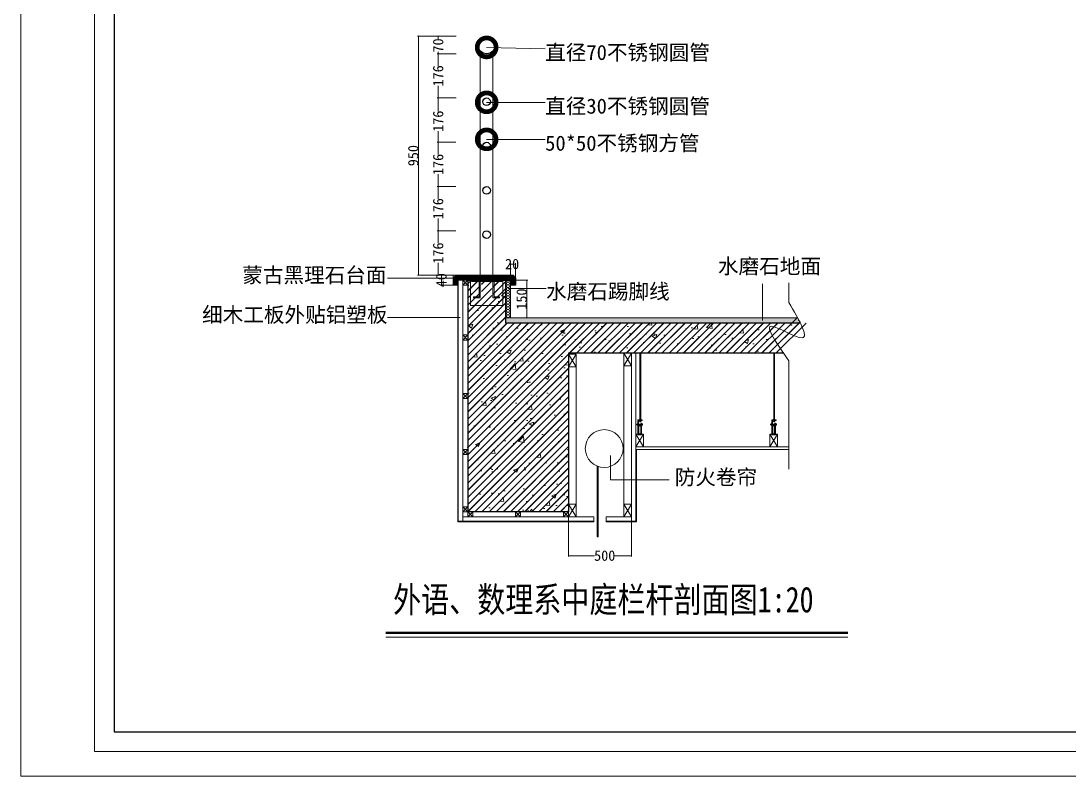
# Model space of a CAD drawing. Extents: x 1575758 to 1999219, y -897052 to -636879.
# Drawn here: x 1668210 to 1676535, y -897052 to -891052 of the extents above; entities that cross this region are included whole.
import ezdxf

# ---------------------------------------------------------------- set-up
doc = ezdxf.new("R2010")
doc.units = 0
doc.header["$LTSCALE"] = 1500
doc.header["$MEASUREMENT"] = 0
doc.layers.get('0').update_dxf_attribs({"linetype": 'CONTINUOUS', "lineweight": 5})
doc.layers.get('DEFPOINTS').update_dxf_attribs({"linetype": 'CONTINUOUS', "lineweight": 5})
for name, color, linetype, lineweight in [('DIM1', 7, 'CONTINUOUS', 5), ('Layer7', 7, 'CONTINUOUS', 5), ('PUB_TEXT', 7, 'CONTINUOUS', 5), ('WALL', 7, 'CONTINUOUS', 5), ('wupin', 250, 'CONTINUOUS', 0), ('我的', 7, 'CONTINUOUS', 5), ('灰色', 250, 'CONTINUOUS', 0)]:
    doc.layers.add(name, color=color, linetype=linetype, lineweight=lineweight)
doc.styles.add('DIM_FONT', font='romans.shx', dxfattribs={"width": 0.6})
doc.styles.add('ST', font='')
doc.styles.get("Standard").update_dxf_attribs({"font": 'simhei.ttf', "height": 1.2})
doc.styles.add('宋体', font='')
doc.styles.get('ST').set_extended_font_data('SimSun')
doc.styles.get('宋体').set_extended_font_data('SimSun')
doc.dimstyles.new('fdafdsafdsafdsafdsafda', dxfattribs={"dimscale": 1.5, "dimtxt": 55, "dimasz": 10, "dimexe": 5, "dimexo": 0, "dimgap": 0, "dimtad": 1, "dimdec": 0, "dimdsep": 46, "dimtxsty": '宋体', "dimblk": 'DOTSMALL', "dimcen": 2.5, "dimdle": 0.3, "dimclrd": 256, "dimclre": 256, "dimclrt": 256, "dimadec": 0, "dimazin": 0, "dimtfac": 1, "dimtdec": 0, "dimtix": 1, "dimtmove": 2, "dimatfit": 3, "dimldrblk": 'DOTSMALL', "dimfxl": 1, "dimtvp": 1, "dimtolj": 1, "dimtzin": 0, "dimlwd": -1, "dimlwe": -1, "dimarcsym": 0})
doc.dimstyles.new('ISO-25', dxfattribs={"dimtxt": 300, "dimasz": 300, "dimexe": 1.25, "dimexo": 0.625, "dimtad": 1, "dimdec": 0, "dimtxsty": 'Standard', "dimblk": 'DOTSMALL', "dimcen": 2.5, "dimclrd": 256, "dimclre": 256, "dimclrt": 256, "dimadec": 0, "dimazin": 0, "dimtfac": 1, "dimtdec": 0, "dimtmove": 0, "dimatfit": 3, "dimldrblk": 'DOTSMALL', "dimfxl": 1, "dimlwd": -1, "dimlwe": -1, "dimarcsym": 0})

# ---------------------------------------------------------------- blocks, each defined once
blk = doc.blocks.new('_DotSmall')
at = {"color": 0, "linetype": 'ByBlock', "const_width": 0.5}
blk.add_lwpolyline([(-0.0625, 0, 1), (0.0625, 0, 1)], format="xyb", close=True, dxfattribs=at)
blk = doc.blocks.new('*D2320')
at = {"layer": 'DEFPOINTS', "color": 0, "lineweight": 5}
for p in [(1672099.4, -893112.3), (1672099.4, -893412.3), (1672228.7, -893412.3)]:
    blk.add_point(p, dxfattribs=at)
at = {"layer": '灰色'}
for p, q in [((1672099.4, -893112.3), (1672236.2, -893112.3)), ((1672228.7, -893111.8), (1672228.7, -893412.7)), ((1672099.4, -893412.3), (1672236.2, -893412.3))]:
    blk.add_line(p, q, dxfattribs=at)
at = {"layer": '灰色', "xscale": 15, "yscale": 15, "zscale": 15}
for p, rotation in [((1672228.7, -893112.3), 90), ((1672228.7, -893412.3), 270)]:
    blk.add_blockref('_DotSmall', p, dxfattribs=dict(at, rotation=rotation))
at = {"layer": '灰色', "insert": (1672187.5, -893262.3), "char_height": 82.5, "attachment_point": 5, "rotation": 90, "style": '宋体'}
blk.add_mtext('\\A1;150', dxfattribs=at)
blk = doc.blocks.new('*D2312')
at = {"layer": 'DEFPOINTS', "color": 0, "lineweight": 5}
for p in [(1671666.6, -891172.3), (1671367.9, -893072.3), (1671669.4, -893072.3)]:
    blk.add_point(p, dxfattribs=at)
at = {"layer": '灰色'}
for p, q in [((1671666.6, -891172.3), (1671360.4, -891172.3)), ((1671367.9, -891171.8), (1671367.9, -893072.7)), ((1671669.4, -893072.3), (1671360.4, -893072.3))]:
    blk.add_line(p, q, dxfattribs=at)
at = {"layer": '灰色', "xscale": 15, "yscale": 15, "zscale": 15}
for p, rotation in [((1671367.9, -891172.3), 90), ((1671367.9, -893072.3), 270)]:
    blk.add_blockref('_DotSmall', p, dxfattribs=dict(at, rotation=rotation))
at = {"layer": '灰色', "insert": (1671326.6, -892122.3), "char_height": 82.5, "attachment_point": 5, "rotation": 90, "style": '宋体'}
blk.add_mtext('\\A1;950', dxfattribs=at)
blk = doc.blocks.new('*D2321')
at = {"layer": 'DEFPOINTS', "color": 0, "lineweight": 5}
for p in [(1671550, -893072.3), (1671683.4, -893072.3), (1671683.4, -893152.3)]:
    blk.add_point(p, dxfattribs=at)
at = {"layer": '灰色'}
for p, q in [((1671683.4, -893072.3), (1671542.5, -893072.3)), ((1671550, -893152.7), (1671550, -893071.8)), ((1671683.4, -893152.3), (1671542.5, -893152.3))]:
    blk.add_line(p, q, dxfattribs=at)
at = {"layer": '灰色', "xscale": 15, "yscale": 15, "zscale": 15}
for p, rotation in [((1671550, -893072.3), 90), ((1671550, -893152.3), 270)]:
    blk.add_blockref('_DotSmall', p, dxfattribs=dict(at, rotation=rotation))
at = {"layer": '灰色', "insert": (1671550, -893112.3), "char_height": 82.5, "attachment_point": 5, "rotation": 90, "style": '宋体'}
blk.add_mtext('\\A1;40', dxfattribs=at)
blk = doc.blocks.new('*D2313')
at = {"layer": 'DEFPOINTS', "color": 0, "lineweight": 5}
for p in [(1671666.6, -891172.3), (1671524.2, -891312.3), (1671668.5, -891312.3)]:
    blk.add_point(p, dxfattribs=at)
at = {"layer": '灰色'}
for p, q in [((1671666.6, -891172.3), (1671516.7, -891172.3)), ((1671524.2, -891171.8), (1671524.2, -891194.6)), ((1671668.5, -891312.3), (1671516.7, -891312.3)), ((1671524.2, -891312.7), (1671524.2, -891298.7))]:
    blk.add_line(p, q, dxfattribs=at)
at = {"layer": '灰色', "xscale": 15, "yscale": 15, "zscale": 15}
for p, rotation in [((1671524.2, -891172.3), 90), ((1671524.2, -891312.3), 270)]:
    blk.add_blockref('_DotSmall', p, dxfattribs=dict(at, rotation=rotation))
at = {"layer": '灰色', "insert": (1671524.2, -891246.6), "char_height": 82.5, "attachment_point": 5, "rotation": 90, "style": '宋体'}
blk.add_mtext('\\A1;70', dxfattribs=at)
blk = doc.blocks.new('*D2314')
at = {"layer": 'DEFPOINTS', "color": 0, "lineweight": 5}
for p in [(1671668.5, -891312.3), (1671524.2, -891664.3), (1671667.6, -891664.3)]:
    blk.add_point(p, dxfattribs=at)
at = {"layer": '灰色'}
for p, q in [((1671668.5, -891312.3), (1671516.7, -891312.3)), ((1671524.2, -891311.8), (1671524.2, -891410.1)), ((1671524.2, -891664.7), (1671524.2, -891566.4)), ((1671667.6, -891664.3), (1671516.7, -891664.3))]:
    blk.add_line(p, q, dxfattribs=at)
at = {"layer": '灰色', "xscale": 15, "yscale": 15, "zscale": 15}
for p, rotation in [((1671524.2, -891312.3), 90), ((1671524.2, -891664.3), 270)]:
    blk.add_blockref('_DotSmall', p, dxfattribs=dict(at, rotation=rotation))
at = {"layer": '灰色', "insert": (1671524.2, -891488.3), "char_height": 82.5, "attachment_point": 5, "rotation": 90, "style": '宋体'}
blk.add_mtext('\\A1;176', dxfattribs=at)
blk = doc.blocks.new('*D2315')
at = {"layer": 'DEFPOINTS', "color": 0, "lineweight": 5}
for p in [(1671667.6, -891664.3), (1671524.2, -892016.4), (1671665.2, -892016.4)]:
    blk.add_point(p, dxfattribs=at)
at = {"layer": '灰色'}
for p, q in [((1671667.6, -891664.3), (1671516.7, -891664.3)), ((1671524.2, -891663.8), (1671524.2, -891770.7)), ((1671524.2, -892016.9), (1671524.2, -891927)), ((1671665.2, -892016.4), (1671516.7, -892016.4))]:
    blk.add_line(p, q, dxfattribs=at)
at = {"layer": '灰色', "xscale": 15, "yscale": 15, "zscale": 15}
for p, rotation in [((1671524.2, -891664.3), 90), ((1671524.2, -892016.4), 270)]:
    blk.add_blockref('_DotSmall', p, dxfattribs=dict(at, rotation=rotation))
at = {"layer": '灰色', "insert": (1671524.2, -891848.8), "char_height": 82.5, "attachment_point": 5, "rotation": 90, "style": '宋体'}
blk.add_mtext('\\A1;176', dxfattribs=at)
blk = doc.blocks.new('*D2316')
at = {"layer": 'DEFPOINTS', "color": 0, "lineweight": 5}
for p in [(1671665.2, -892016.4), (1671524.2, -892368.3), (1671664.6, -892368.3)]:
    blk.add_point(p, dxfattribs=at)
at = {"layer": '灰色'}
for p, q in [((1671665.2, -892016.4), (1671516.7, -892016.4)), ((1671524.2, -892016), (1671524.2, -892114.2)), ((1671524.2, -892368.7), (1671524.2, -892270.5)), ((1671664.6, -892368.3), (1671516.7, -892368.3))]:
    blk.add_line(p, q, dxfattribs=at)
at = {"layer": '灰色', "xscale": 15, "yscale": 15, "zscale": 15}
for p, rotation in [((1671524.2, -892016.4), 90), ((1671524.2, -892368.3), 270)]:
    blk.add_blockref('_DotSmall', p, dxfattribs=dict(at, rotation=rotation))
at = {"layer": '灰色', "insert": (1671524.2, -892192.3), "char_height": 82.5, "attachment_point": 5, "rotation": 90, "style": '宋体'}
blk.add_mtext('\\A1;176', dxfattribs=at)
blk = doc.blocks.new('*D2317')
at = {"layer": 'DEFPOINTS', "color": 0, "lineweight": 5}
for p in [(1671664.6, -892368.3), (1671524.2, -892720.3), (1671664, -892720.3)]:
    blk.add_point(p, dxfattribs=at)
at = {"layer": '灰色'}
for p, q in [((1671664.6, -892368.3), (1671516.7, -892368.3)), ((1671524.2, -892367.8), (1671524.2, -892466.1)), ((1671524.2, -892720.7), (1671524.2, -892622.4)), ((1671664, -892720.3), (1671516.7, -892720.3))]:
    blk.add_line(p, q, dxfattribs=at)
at = {"layer": '灰色', "xscale": 15, "yscale": 15, "zscale": 15}
for p, rotation in [((1671524.2, -892368.3), 90), ((1671524.2, -892720.3), 270)]:
    blk.add_blockref('_DotSmall', p, dxfattribs=dict(at, rotation=rotation))
at = {"layer": '灰色', "insert": (1671524.2, -892544.3), "char_height": 82.5, "attachment_point": 5, "rotation": 90, "style": '宋体'}
blk.add_mtext('\\A1;176', dxfattribs=at)
blk = doc.blocks.new('*D2318')
at = {"layer": 'DEFPOINTS', "color": 0, "lineweight": 5}
for p in [(1671664, -892720.3), (1671524.2, -893072.3), (1671669.4, -893072.3)]:
    blk.add_point(p, dxfattribs=at)
at = {"layer": '灰色'}
for p, q in [((1671664, -892720.3), (1671516.7, -892720.3)), ((1671524.2, -892719.8), (1671524.2, -892818.1)), ((1671524.2, -893072.7), (1671524.2, -892974.4)), ((1671669.4, -893072.3), (1671516.7, -893072.3))]:
    blk.add_line(p, q, dxfattribs=at)
at = {"layer": '灰色', "xscale": 15, "yscale": 15, "zscale": 15}
for p, rotation in [((1671524.2, -892720.3), 90), ((1671524.2, -893072.3), 270)]:
    blk.add_blockref('_DotSmall', p, dxfattribs=dict(at, rotation=rotation))
at = {"layer": '灰色', "insert": (1671524.2, -892896.3), "char_height": 82.5, "attachment_point": 5, "rotation": 90, "style": '宋体'}
blk.add_mtext('\\A1;176', dxfattribs=at)
blk = doc.blocks.new('*D2319')
at = {"layer": 'DEFPOINTS', "color": 0, "lineweight": 5}
for p in [(1672099.4, -892984.1), (1672099.4, -893152.3), (1672139.4, -893152.3)]:
    blk.add_point(p, dxfattribs=at)
at = {"layer": '灰色'}
for p, q in [((1672139.9, -892984.1), (1672099, -892984.1)), ((1672099.4, -893152.3), (1672099.4, -892976.6)), ((1672139.4, -893152.3), (1672139.4, -892976.6))]:
    blk.add_line(p, q, dxfattribs=at)
at = {"layer": '灰色', "xscale": 15, "yscale": 15, "zscale": 15, "rotation": 180}
blk.add_blockref('_DotSmall', (1672099.4, -892984.1), dxfattribs=at)
at = {"layer": '灰色', "xscale": 15, "yscale": 15, "zscale": 15}
blk.add_blockref('_DotSmall', (1672139.4, -892984.1), dxfattribs=at)
at = {"layer": '灰色', "insert": (1672111.5, -892984.1), "char_height": 82.5, "attachment_point": 5, "style": '宋体'}
blk.add_mtext('\\A1;20', dxfattribs=at)
blk = doc.blocks.new('*D2324')
at = {"layer": 'DEFPOINTS', "color": 0, "lineweight": 5}
for p in [(1672559.4, -894992.3), (1673059.4, -894992.3), (1673059.4, -895301.3)]:
    blk.add_point(p, dxfattribs=at)
at = {"layer": '灰色'}
for p, q in [((1672559.4, -894992.3), (1672559.4, -895308.8)), ((1673059.4, -894992.3), (1673059.4, -895308.8)), ((1672559, -895301.3), (1672765.5, -895301.3)), ((1673059.9, -895301.3), (1672928.7, -895301.3))]:
    blk.add_line(p, q, dxfattribs=at)
at = {"layer": '灰色', "xscale": 15, "yscale": 15, "zscale": 15, "rotation": 180}
blk.add_blockref('_DotSmall', (1672559.4, -895301.3), dxfattribs=at)
at = {"layer": '灰色', "xscale": 15, "yscale": 15, "zscale": 15}
blk.add_blockref('_DotSmall', (1673059.4, -895301.3), dxfattribs=at)
at = {"layer": '灰色', "insert": (1672847.1, -895301.3), "char_height": 82.5, "attachment_point": 5, "style": '宋体'}
blk.add_mtext('\\A1;500', dxfattribs=at)

msp = doc.modelspace()

# ---------------------------------------------------------------- hatches: boundary and pattern name
at = {"layer": '灰色'}
h = msp.add_hatch(dxfattribs=at)
h.set_pattern_fill('STEEL', color=256, scale=2, style=0)
h.set_pattern_definition([(45, (-3943758.652, -284886.022), (-8.838834765, 8.838834765), []), (45, (-3943758.652, -284879.772), (-8.838834765, 8.838834765), [])])
h.paths.add_polyline_path([(1672139.4, -893112.3), (1672099.4, -893112.3), (1672099.4, -893152.3), (1672139.4, -893152.3)])
h.paths.add_polyline_path([(1672119.4, -893072.3), (1671959.7, -893072.3), (1671959.7, -893112.3), (1672059.4, -893112.3), (1672099.4, -893112.3), (1672139.4, -893112.3), (1672139.4, -893092.3)])
h.paths.add_polyline_path([(1671959.7, -893072.3), (1671858.8, -893072.3), (1671858.8, -893112.3), (1671959.7, -893112.3)])
h.paths.add_polyline_path([(1671858.8, -893072.3), (1671663.4, -893072.3), (1671643.4, -893092.3), (1671643.4, -893152.3), (1671683.4, -893152.3), (1671683.4, -893112.3), (1671719.4, -893112.3), (1671759.4, -893112.3), (1671858.8, -893112.3)])
h = msp.add_hatch(dxfattribs=at)
h.set_pattern_fill('AR-CONC', color=256, scale=2, style=0)
h.set_pattern_definition([(50, (1666467.9, -895886.98), (364.369, -31.878), [38.1, -419.1]), (355, (1666467.9, -895886.98), (-70.486, 382.113), [30.48, -335.28]), (100.451, (1666498.26, -895889.64), (293.885, 350.233), [32.38, -356.18]), (46.184, (1666467.9, -895785.4), (542.158, -84.085), [57.15, -628.65]), (96.6356, (1666513.1, -895792.4), (474.81, 494.85), [48.57, -534.27]), (351.184, (1666467.9, -895785.4), (474.81, 494.85), [45.72, -502.92]), (21, (1666518.7, -895810.78), (303.23, -204.531), [38.1, -419.1]), (326, (1666518.7, -895810.78), (123.604, 368.376), [30.48, -335.28]), (71.4514, (1666543.96, -895827.82), (426.833, 163.846), [32.38, -356.18]), (37.5, (1666467.9, -895886.98), (6.1772, 169.11), [0, -331.216, 0, -340.36, 0, -336.55]), (7.5, (1666467.9, -895886.98), (133.6393, 200.361), [0, -194.056, 0, -323.596, 0, -128.27]), (327.5, (1666354.61, -895886.98), (271.1812, -11.4575), [0, -127, 0, -396.24, 0, -525.78]), (317.5, (1666303.8, -895886.98), (296.2584, 50.853), [0, -165.1, 0, -263.144, 0, -373.38])])
edge = h.paths.add_edge_path()
edge.add_line((1672559.4, -893692.3), (1674267.5, -893692.3))
edge.add_spline(control_points=[(1674267.5, -893692.3), (1674188.5, -893577.9), (1674063, -893379.1), (1674540.7, -893686.6), (1674390.3, -893427.4), (1674309.9, -893288.7)], knot_values=[0, 0, 0, 0, 131.410364, 262.206671, 412.626713, 412.626713, 412.626713, 412.626713], degree=3, periodic=0)
edge.add_line((1674400.5, -893452.3), (1672059.4, -893452.3))
edge.add_line((1672059.4, -893452.3), (1672059.4, -893112.3))
edge.add_line((1672059.4, -893112.3), (1672019.7, -893112.3))
edge.add_line((1672019.7, -893112.3), (1672019.7, -893122.2))
edge.add_line((1672019.7, -893122.2), (1671958, -893122.2))
edge.add_line((1671958, -893122.2), (1671958, -893244))
edge.add_line((1671958, -893244), (1672002.4, -893244))
edge.add_line((1672002.4, -893244), (1672002.4, -893252.3))
edge.add_line((1672002.4, -893252.3), (1671949.7, -893252.3))
edge.add_line((1671949.7, -893252.3), (1671949.7, -893122.2))
edge.add_line((1671949.7, -893122.2), (1671868.8, -893122.2))
edge.add_line((1671868.8, -893122.2), (1671868.8, -893252.3))
edge.add_line((1671868.8, -893252.3), (1671816.2, -893252.3))
edge.add_line((1671816.2, -893252.3), (1671816.2, -893244))
edge.add_line((1671816.2, -893244), (1671860.6, -893244))
edge.add_line((1671860.6, -893244), (1671860.6, -893122.2))
edge.add_line((1671860.6, -893122.2), (1671798.8, -893122.2))
edge.add_line((1671798.8, -893122.2), (1671798.8, -893112.3))
edge.add_line((1671798.8, -893112.3), (1671759.4, -893112.3))
edge.add_line((1671759.4, -893112.3), (1671759.4, -893152.3))
edge.add_line((1671759.4, -893152.3), (1671759.4, -894952.3))
edge.add_line((1671759.4, -894952.3), (1671799.4, -894952.3))
edge.add_line((1671799.4, -894952.3), (1672559.4, -894952.3))
edge.add_line((1672559.4, -894952.3), (1672559.4, -894912.3))
edge.add_line((1672559.4, -894912.3), (1672559.4, -893692.3))
h = msp.add_hatch(dxfattribs=at)
h.set_pattern_fill('HONEY', color=256, scale=100, style=0)
h.set_pattern_definition([(0, (-3943758.652, -284886.022), (18.75, 10.8253175), [12.5, -25]), (120, (-3943758.652, -284886.022), (-18.74999996, 10.82531757), [12.5, -25]), (60, (-3943758.652, -284886.022), (4e-08, 21.65063507), [-25, 12.5])])
h.paths.add_polyline_path([(1672099.4, -893112.3), (1672059.4, -893112.3), (1672059.4, -893412.3), (1672099.4, -893412.3)])
h = msp.add_hatch(dxfattribs=at)
h.set_pattern_fill('HONEY', color=256, scale=4, style=0)
h.set_pattern_definition([(0, (1663185.491, -895886.98), (19.05, 10.99852), [12.7, -25.4]), (120, (1663185.491, -895886.98), (-19.049998, 10.998524), [12.7, -25.4]), (60, (1663185.491, -895886.98), (2e-06, 21.997044), [-25.4, 12.7])])
edge = h.paths.add_edge_path()
edge.add_spline(control_points=[(1674397.2, -893452.3), (1674394.3, -893439.5), (1674387.4, -893426.2), (1674377.1, -893412.3)], knot_values=[46.077837, 46.077837, 46.077837, 46.077837, 62.650863, 62.650863, 62.650863, 62.650863], degree=3, periodic=0)
edge.add_line((1674377.1, -893412.3), (1672059.4, -893412.3))
edge.add_line((1672059.4, -893412.3), (1672059.4, -893452.3))
edge.add_line((1672059.4, -893452.3), (1674397.2, -893452.3))

# ---------------------------------------------------------------- linework, layer by layer
for p, q in [((1671858.8, -893112.3), (1671858.8, -891290.9)), ((1671959.7, -893112.3), (1671959.7, -891290.7)), ((1672139.4, -893092.3), (1672119.4, -893072.3)), ((1671679.4, -893152.3), (1671679.4, -895032.3)), ((1671683.4, -893112.3), (1671683.4, -895028.3)), ((1671719.4, -893112.3), (1671683.4, -893112.3)), ((1671719.4, -893112.3), (1671719.4, -895028.3)), ((1671759.4, -893152.3), (1671719.4, -893112.3)), ((1671759.4, -893112.3), (1671719.4, -893152.3)), ((1674309.9, -893133.4), (1674309.9, -893288.7)), ((1671759.4, -893587.4), (1671719.4, -893547.4)), ((1671759.4, -893547.4), (1671719.4, -893587.4)), ((1674309.9, -893753.1), (1674309.9, -894613.4)), ((1671759.4, -894052.3), (1671719.4, -894012.3)), ((1671759.4, -894012.3), (1671719.4, -894052.3)), ((1671719.4, -894456.7), (1671759.4, -894496.7)), ((1671759.4, -894456.7), (1671719.4, -894496.7)), ((1673095.4, -894436.7), (1674309.9, -894436.7)), ((1673095.4, -894456.7), (1674309.9, -894456.7)), ((1671759.4, -894952.3), (1671719.4, -894912.3)), ((1671759.4, -894912.3), (1671719.4, -894952.3)), ((1672759.4, -894992.3), (1671719.4, -894992.3)), ((1671759.4, -894952.3), (1671799.4, -894992.3)), ((1671799.4, -894952.3), (1671759.4, -894992.3)), ((1672139.4, -894952.3), (1672179.4, -894992.3)), ((1672179.4, -894952.3), (1672139.4, -894992.3)), ((1672519.4, -894952.3), (1672559.4, -894992.3)), ((1672559.4, -894952.3), (1672519.4, -894992.3)), ((1672759.4, -895032.3), (1671679.4, -895032.3)), ((1672759.4, -895028.3), (1671683.4, -895028.3))]:
    msp.add_line(p, q)
for points in [[(1671719.4, -893152.3), (1671759.4, -893152.3), (1671759.4, -893112.3), (1671719.4, -893112.3)], [(1671719.4, -893587.4), (1671759.4, -893587.4), (1671759.4, -893547.4), (1671719.4, -893547.4)], [(1671719.4, -894052.3), (1671759.4, -894052.3), (1671759.4, -894012.3), (1671719.4, -894012.3)], [(1671719.4, -894496.7), (1671759.4, -894496.7), (1671759.4, -894456.7), (1671719.4, -894456.7)], [(1671719.4, -894952.3), (1671759.4, -894952.3), (1671759.4, -894912.3), (1671719.4, -894912.3)], [(1671759.4, -894992.3), (1671799.4, -894992.3), (1671799.4, -894952.3), (1671759.4, -894952.3)], [(1672139.4, -894992.3), (1672179.4, -894992.3), (1672179.4, -894952.3), (1672139.4, -894952.3)], [(1672519.4, -894992.3), (1672559.4, -894992.3), (1672559.4, -894952.3), (1672519.4, -894952.3)]]:
    msp.add_lwpolyline(points, close=True)
msp.add_spline([(1674309.9, -893288.7), (1674415, -893570.6), (1674170.5, -893477.6), (1674309.9, -893753.1)], degree=3)
at = {"layer": 'DIM1', "linetype": 'Continuous'}
for p, q in [((1671850.6, -893122.2), (1671850.6, -893244)), ((1671858.8, -893122.2), (1671858.8, -893173.1)), ((1671858.8, -893122.2), (1671858.8, -893252.3)), ((1671959.7, -893122.2), (1671959.7, -893173.1)), ((1671959.7, -893122.2), (1671959.7, -893252.3)), ((1671968, -893122.2), (1671968, -893244)), ((1671806.2, -893244), (1671806.2, -893252.3)), ((1671850.6, -893244), (1671806.2, -893244)), ((1671858.8, -893252.3), (1671806.2, -893252.3)), ((1671858.8, -893252.3), (1671826.2, -893252.3)), ((1671959.7, -893252.3), (1671992.4, -893252.3)), ((1671959.7, -893252.3), (1672012.4, -893252.3)), ((1671968, -893244), (1672012.4, -893244)), ((1672012.4, -893244), (1672012.4, -893252.3))]:
    msp.add_line(p, q, dxfattribs=at)
at = {"layer": 'Layer7', "lineweight": 30}
for p, q in [((1671759.4, -893112.3), (1671759.4, -894952.3)), ((1671759.4, -893112.3), (1672059.4, -893112.3)), ((1672059.4, -893112.3), (1672059.4, -893452.3)), ((1674397.2, -893452.3), (1672059.4, -893452.3)), ((1674271.1, -893692.3), (1672559.4, -893692.3)), ((1672559.4, -893692.3), (1672559.4, -894952.3)), ((1672559.4, -894952.3), (1671759.4, -894952.3))]:
    msp.add_line(p, q, dxfattribs=at)
at = {"layer": 'Layer7'}
msp.add_lwpolyline([(1668210.4, -897052.4), (1684548.4, -897052.4), (1684548.4, -885499.1), (1668210.4, -885499.1)], close=True, dxfattribs=at)
at = {"layer": 'Layer7', "lineweight": 5}
msp.add_lwpolyline([(1668793.9, -896857.9), (1684353.9, -896857.9), (1684353.9, -885693.6), (1668793.9, -885693.6)], close=True, dxfattribs=at)
at = {"layer": 'Layer7', "lineweight": 30}
msp.add_lwpolyline([(1668949.5, -896702.3), (1684198.3, -896702.3), (1684198.3, -885849.2), (1668949.5, -885849.2)], close=True, dxfattribs=at)
at = {"layer": 'PUB_TEXT', "const_width": 17}
msp.add_lwpolyline([(1671107.8, -895914.1), (1674778.9, -895914.1)], dxfattribs=at)
at = {"layer": 'WALL'}
for p, q in [((1671643.4, -893072.3), (1672119.4, -893072.3)), ((1671643.4, -893072.3), (1671643.4, -893152.3)), ((1671643.4, -893152.3), (1671683.4, -893152.3)), ((1672099.4, -893112.3), (1672099.4, -893412.3)), ((1674377.1, -893412.3), (1672059.4, -893412.3)), ((1672559.4, -893692.3), (1672559.4, -894952.3))]:
    msp.add_line(p, q, dxfattribs=at)
at = {"layer": 'wupin'}
for p, q in [((1673126.6, -894226.7), (1673126.6, -893692.3)), ((1673133, -894226.7), (1673133, -893692.3)), ((1674190.6, -894226.7), (1674190.6, -893692.3)), ((1674197, -894226.7), (1674197, -893692.3)), ((1672619.4, -893799.5), (1672619.4, -894892.3)), ((1672999.4, -893792.3), (1672999.4, -894892.3)), ((1673101.2, -894255.9), (1673101.8, -894255.2)), ((1673101.2, -894261), (1673101.2, -894255.9)), ((1673101.8, -894255.2), (1673103.8, -894255.2)), ((1673101.8, -894261.6), (1673101.8, -894255.2)), ((1673103.8, -894254.9), (1673103.8, -894262)), ((1673107.9, -894253.3), (1673104.8, -894253.3)), ((1673107.9, -894256), (1673104.8, -894256)), ((1673108.9, -894253.3), (1673108.9, -894263.6)), ((1673110.2, -894253.3), (1673108.9, -894253.3)), ((1673108.9, -894254.9), (1673108.9, -894262)), ((1673110.2, -894264.8), (1673110.2, -894252)), ((1673110.2, -894252), (1673111.4, -894252)), ((1673111.4, -894340.7), (1673111.4, -894222.7)), ((1673144.2, -894222.7), (1673111.4, -894222.7)), ((1673111.4, -894252), (1673111.4, -894264.8)), ((1673115.4, -894266.7), (1673115.4, -894226.7)), ((1673115.4, -894226.7), (1673144.2, -894226.7)), ((1673115.4, -894255.2), (1673135.4, -894255.2)), ((1673123.4, -894228), (1673123.4, -894226.7)), ((1673123.4, -894226.7), (1673136.2, -894226.7)), ((1673136.2, -894228), (1673123.4, -894228)), ((1673124.7, -894228), (1673124.7, -894229.3)), ((1673124.7, -894229.3), (1673135, -894229.3)), ((1673124.7, -894230.3), (1673124.7, -894233.4)), ((1673126.3, -894229.3), (1673133.4, -894229.3)), ((1673126.3, -894234.4), (1673133.4, -894234.4)), ((1673126.6, -894236.3), (1673126.6, -894234.4)), ((1673133, -894236.3), (1673126.6, -894236.3)), ((1673127.3, -894237), (1673126.6, -894236.3)), ((1673132.4, -894237), (1673127.3, -894237)), ((1673127.4, -894230.3), (1673127.4, -894233.4)), ((1673132.4, -894230.3), (1673132.4, -894233.4)), ((1673133, -894236.3), (1673132.4, -894237)), ((1673133, -894234.4), (1673133, -894236.3)), ((1673135, -894229.3), (1673135, -894228)), ((1673135, -894233.4), (1673135, -894230.3)), ((1673135.4, -894266.7), (1673135.4, -894248.7)), ((1673135.4, -894248.7), (1673139.4, -894248.7)), ((1673136.2, -894226.7), (1673136.2, -894228)), ((1673139.4, -894248.7), (1673139.4, -894340.7)), ((1673139.4, -894264.8), (1673139.4, -894252)), ((1673139.4, -894252), (1673140.7, -894252)), ((1673140.7, -894252), (1673140.7, -894264.8)), ((1673142, -894253.3), (1673140.7, -894253.3)), ((1673142, -894263.6), (1673142, -894253.3)), ((1673142, -894262), (1673142, -894254.9)), ((1673146.1, -894253.3), (1673143, -894253.3)), ((1673143, -894255.9), (1673146.1, -894255.9)), ((1673144.2, -894226.7), (1673144.2, -894222.7)), ((1673147.1, -894262), (1673147.1, -894254.9)), ((1674165.2, -894255.9), (1674165.8, -894255.2)), ((1674165.2, -894261), (1674165.2, -894255.9)), ((1674165.8, -894255.2), (1674167.8, -894255.2)), ((1674165.8, -894261.6), (1674165.8, -894255.2)), ((1674167.8, -894254.9), (1674167.8, -894262)), ((1674171.9, -894253.3), (1674168.8, -894253.3)), ((1674171.9, -894256), (1674168.8, -894256)), ((1674172.9, -894253.3), (1674172.9, -894263.6)), ((1674174.2, -894253.3), (1674172.9, -894253.3)), ((1674172.9, -894254.9), (1674172.9, -894262)), ((1674174.2, -894264.8), (1674174.2, -894252)), ((1674174.2, -894252), (1674175.4, -894252)), ((1674175.4, -894340.7), (1674175.4, -894222.7)), ((1674208.2, -894222.7), (1674175.4, -894222.7)), ((1674175.4, -894252), (1674175.4, -894264.8)), ((1674179.4, -894266.7), (1674179.4, -894226.7)), ((1674179.4, -894226.7), (1674208.2, -894226.7)), ((1674179.4, -894255.2), (1674199.4, -894255.2)), ((1674187.4, -894228), (1674187.4, -894226.7)), ((1674187.4, -894226.7), (1674200.2, -894226.7)), ((1674200.2, -894228), (1674187.4, -894228)), ((1674188.7, -894228), (1674188.7, -894229.3)), ((1674188.7, -894229.3), (1674199, -894229.3)), ((1674188.7, -894230.3), (1674188.7, -894233.4)), ((1674190.3, -894229.3), (1674197.4, -894229.3)), ((1674190.3, -894234.4), (1674197.4, -894234.4)), ((1674190.6, -894236.3), (1674190.6, -894234.4)), ((1674197, -894236.3), (1674190.6, -894236.3)), ((1674191.3, -894237), (1674190.6, -894236.3)), ((1674196.4, -894237), (1674191.3, -894237)), ((1674191.4, -894230.3), (1674191.4, -894233.4)), ((1674196.4, -894230.3), (1674196.4, -894233.4)), ((1674197, -894236.3), (1674196.4, -894237)), ((1674197, -894234.4), (1674197, -894236.3)), ((1674199, -894229.3), (1674199, -894228)), ((1674199, -894233.4), (1674199, -894230.3)), ((1674199.4, -894266.7), (1674199.4, -894248.7)), ((1674199.4, -894248.7), (1674203.4, -894248.7)), ((1674200.2, -894226.7), (1674200.2, -894228)), ((1674203.4, -894248.7), (1674203.4, -894340.7)), ((1674203.4, -894264.8), (1674203.4, -894252)), ((1674203.4, -894252), (1674204.7, -894252)), ((1674204.7, -894252), (1674204.7, -894264.8)), ((1674206, -894253.3), (1674204.7, -894253.3)), ((1674206, -894263.6), (1674206, -894253.3)), ((1674206, -894262), (1674206, -894254.9)), ((1674210.1, -894253.3), (1674207, -894253.3)), ((1674207, -894255.9), (1674210.1, -894255.9)), ((1674208.2, -894226.7), (1674208.2, -894222.7)), ((1674211.1, -894262), (1674211.1, -894254.9)), ((1673101.8, -894261.6), (1673101.2, -894261)), ((1673103.8, -894261.6), (1673101.8, -894261.6)), ((1673107.9, -894261), (1673104.8, -894261)), ((1673104.8, -894263.6), (1673107.9, -894263.6)), ((1673108.9, -894263.6), (1673110.2, -894263.6)), ((1673111.4, -894264.8), (1673110.2, -894264.8)), ((1673139.4, -894340.7), (1673111.4, -894340.7)), ((1673115.4, -894261.6), (1673135.4, -894261.6)), ((1673140.7, -894264.8), (1673139.4, -894264.8)), ((1673140.7, -894263.6), (1673142, -894263.6)), ((1673143, -894260.9), (1673146.1, -894260.9)), ((1673143, -894263.6), (1673146.1, -894263.6)), ((1674165.8, -894261.6), (1674165.2, -894261)), ((1674167.8, -894261.6), (1674165.8, -894261.6)), ((1674171.9, -894261), (1674168.8, -894261)), ((1674168.8, -894263.6), (1674171.9, -894263.6)), ((1674172.9, -894263.6), (1674174.2, -894263.6)), ((1674175.4, -894264.8), (1674174.2, -894264.8)), ((1674203.4, -894340.7), (1674175.4, -894340.7)), ((1674179.4, -894261.6), (1674199.4, -894261.6)), ((1674204.7, -894264.8), (1674203.4, -894264.8)), ((1674204.7, -894263.6), (1674206, -894263.6)), ((1674207, -894260.9), (1674210.1, -894260.9)), ((1674207, -894263.6), (1674210.1, -894263.6))]:
    msp.add_line(p, q, dxfattribs=at)
for points in [[(1672619.4, -893699.5), (1672559.4, -893699.5), (1672619.4, -893799.5), (1672559.4, -893799.5), (1672619.4, -893699.5), (1672619.4, -893799.5), (1672559.4, -893699.5), (1672559.4, -893799.5)], [(1673059.4, -893692.3), (1672999.4, -893692.3), (1673059.4, -893792.3), (1672999.4, -893792.3), (1673059.4, -893692.3), (1673059.4, -893792.3), (1672999.4, -893692.3), (1672999.4, -893792.3)], [(1673155.4, -894336.7), (1673095.4, -894336.7), (1673155.4, -894436.7), (1673095.4, -894436.7), (1673155.4, -894336.7), (1673155.4, -894436.7), (1673095.4, -894336.7), (1673095.4, -894436.7)], [(1674219.4, -894336.7), (1674159.4, -894336.7), (1674219.4, -894436.7), (1674159.4, -894436.7), (1674219.4, -894336.7), (1674219.4, -894436.7), (1674159.4, -894336.7), (1674159.4, -894436.7)], [(1672619.4, -894892.3), (1672559.4, -894892.3), (1672619.4, -894992.3), (1672559.4, -894992.3), (1672619.4, -894892.3), (1672619.4, -894992.3), (1672559.4, -894892.3), (1672559.4, -894992.3)], [(1673059.4, -894892.3), (1672999.4, -894892.3), (1673059.4, -894992.3), (1672999.4, -894992.3), (1673059.4, -894892.3), (1673059.4, -894992.3), (1672999.4, -894892.3), (1672999.4, -894992.3)]]:
    msp.add_lwpolyline(points, dxfattribs=at)
for points in [[(1673115.4, -894266.7), (1673135.4, -894266.7), (1673135.4, -894336.7), (1673115.4, -894336.7)], [(1673117.8, -894269.1), (1673133, -894269.1), (1673133, -894334.3), (1673117.8, -894334.3)], [(1674179.4, -894266.7), (1674199.4, -894266.7), (1674199.4, -894336.7), (1674179.4, -894336.7)], [(1674181.8, -894269.1), (1674197, -894269.1), (1674197, -894334.3), (1674181.8, -894334.3)]]:
    msp.add_lwpolyline(points, close=True, dxfattribs=at)
for centre, radius, start, end in [((1673103.1, -894253.9), 1.17, 304.07447, 334.39533), ((1673113.4, -894258.5), 9.38, 167.78835, 192.21165), ((1673106.9, -894254.7), 2.79, 162.6943, 197.3057), ((1673104.8, -894253.8), 0.512, 90, 180), ((1673104.8, -894255.5), 0.512, 180, 270), ((1673104.8, -894256.5), 0.512, 90, 180), ((1673107.9, -894253.8), 0.512, 0, 90), ((1673107.9, -894255.5), 0.512, 270, 0), ((1673107.9, -894256.5), 0.512, 0, 90), ((1673105.7, -894254.7), 2.79, 342.6943, 17.3057), ((1673099.2, -894258.5), 9.38, 347.78835, 12.21165), ((1673109.5, -894253.9), 1.17, 205.60467, 235.92553), ((1673125.2, -894230.3), 0.512, 90, 180), ((1673125.2, -894233.4), 0.512, 180, 270), ((1673126.1, -894232.5), 2.79, 72.6943, 107.3057), ((1673126.1, -894231.2), 2.79, 252.6943, 287.3057), ((1673125.3, -894228.6), 1.17, 295.60467, 325.92553), ((1673125.3, -894235), 1.17, 34.07447, 64.39533), ((1673126.9, -894230.3), 0.512, 0, 90), ((1673126.9, -894233.4), 0.512, 270, 0), ((1673127.9, -894230.3), 0.512, 90, 180), ((1673127.9, -894233.4), 0.512, 180, 270), ((1673129.9, -894239), 9.38, 77.78835, 102.21165), ((1673129.9, -894224.7), 9.38, 257.78835, 282.21165), ((1673131.9, -894230.3), 0.512, 0, 90), ((1673131.9, -894233.4), 0.512, 270, 0), ((1673132.9, -894230.3), 0.512, 90, 180), ((1673132.9, -894233.4), 0.512, 180, 270), ((1673133.7, -894232.1), 2.41, 71.40685, 108.59315), ((1673133.7, -894231.6), 2.41, 251.40685, 288.59315), ((1673134.4, -894228.6), 1.17, 214.07447, 243.90681), ((1673134.4, -894235), 1.17, 116.09319, 145.92553), ((1673134.5, -894230.3), 0.512, 0, 90), ((1673134.5, -894233.4), 0.512, 270, 0), ((1673141.4, -894253.9), 1.17, 304.07447, 333.90681), ((1673151.7, -894258.4), 9.38, 167.78835, 192.21165), ((1673144.8, -894254.6), 2.41, 161.40685, 198.59315), ((1673143, -894253.8), 0.512, 90, 180), ((1673143, -894255.4), 0.512, 180, 270), ((1673143, -894256.4), 0.512, 90, 180), ((1673146.1, -894253.8), 0.512, 0, 90), ((1673146.1, -894255.4), 0.512, 270, 0), ((1673146.1, -894256.4), 0.512, 0, 90), ((1673144.3, -894254.6), 2.41, 341.40685, 18.59315), ((1673137.4, -894258.4), 9.38, 347.78835, 12.21165), ((1673147.8, -894253.9), 1.17, 206.09319, 235.92553), ((1674167.1, -894253.9), 1.17, 304.07447, 334.39533), ((1674177.4, -894258.5), 9.38, 167.78835, 192.21165), ((1674170.9, -894254.7), 2.79, 162.6943, 197.3057), ((1674168.8, -894253.8), 0.512, 90, 180), ((1674168.8, -894255.5), 0.512, 180, 270), ((1674168.8, -894256.5), 0.512, 90, 180), ((1674171.9, -894253.8), 0.512, 0, 90), ((1674171.9, -894255.5), 0.512, 270, 0), ((1674171.9, -894256.5), 0.512, 0, 90), ((1674169.7, -894254.7), 2.79, 342.6943, 17.3057), ((1674163.2, -894258.5), 9.38, 347.78835, 12.21165), ((1674173.5, -894253.9), 1.17, 205.60467, 235.92553), ((1674189.2, -894230.3), 0.512, 90, 180), ((1674189.2, -894233.4), 0.512, 180, 270), ((1674190.1, -894232.5), 2.79, 72.6943, 107.3057), ((1674190.1, -894231.2), 2.79, 252.6943, 287.3057), ((1674189.3, -894228.6), 1.17, 295.60467, 325.92553), ((1674189.3, -894235), 1.17, 34.07447, 64.39533), ((1674190.9, -894230.3), 0.512, 0, 90), ((1674190.9, -894233.4), 0.512, 270, 0), ((1674191.9, -894230.3), 0.512, 90, 180), ((1674191.9, -894233.4), 0.512, 180, 270), ((1674193.9, -894239), 9.38, 77.78835, 102.21165), ((1674193.9, -894224.7), 9.38, 257.78835, 282.21165), ((1674195.9, -894230.3), 0.512, 0, 90), ((1674195.9, -894233.4), 0.512, 270, 0), ((1674196.9, -894230.3), 0.512, 90, 180), ((1674196.9, -894233.4), 0.512, 180, 270), ((1674197.7, -894232.1), 2.41, 71.40685, 108.59315), ((1674197.7, -894231.6), 2.41, 251.40685, 288.59315), ((1674198.4, -894228.6), 1.17, 214.07447, 243.90681), ((1674198.4, -894235), 1.17, 116.09319, 145.92553), ((1674198.5, -894230.3), 0.512, 0, 90), ((1674198.5, -894233.4), 0.512, 270, 0), ((1674205.4, -894253.9), 1.17, 304.07447, 333.90681), ((1674215.7, -894258.4), 9.38, 167.78835, 192.21165), ((1674208.8, -894254.6), 2.41, 161.40685, 198.59315), ((1674207, -894253.8), 0.512, 90, 180), ((1674207, -894255.4), 0.512, 180, 270), ((1674207, -894256.4), 0.512, 90, 180), ((1674210.1, -894253.8), 0.512, 0, 90), ((1674210.1, -894255.4), 0.512, 270, 0), ((1674210.1, -894256.4), 0.512, 0, 90), ((1674208.3, -894254.6), 2.41, 341.40685, 18.59315), ((1674201.4, -894258.4), 9.38, 347.78835, 12.21165), ((1674211.8, -894253.9), 1.17, 206.09319, 235.92553), ((1673103.1, -894263), 1.17, 26.09319, 55.92553), ((1673106.6, -894262.3), 2.41, 161.40685, 198.59315), ((1673104.8, -894260.5), 0.512, 180, 270), ((1673104.8, -894261.5), 0.512, 90, 180), ((1673104.8, -894263), 0.512, 180, 270), ((1673107.9, -894260.5), 0.512, 270, 0), ((1673107.9, -894261.5), 0.512, 0, 90), ((1673107.9, -894263), 0.512, 270, 0), ((1673106.1, -894262.3), 2.41, 341.40685, 18.59315), ((1673109.5, -894263), 1.17, 124.07447, 153.90681), ((1673141.4, -894263), 1.17, 25.60467, 55.92553), ((1673145.2, -894262.2), 2.79, 162.6943, 197.3057), ((1673143, -894260.4), 0.512, 180, 270), ((1673143, -894261.4), 0.512, 90, 180), ((1673143, -894263), 0.512, 180, 270), ((1673146.1, -894260.4), 0.512, 270, 0), ((1673146.1, -894261.4), 0.512, 0, 90), ((1673146.1, -894263), 0.512, 270, 0), ((1673143.9, -894262.2), 2.79, 342.6943, 17.3057), ((1673147.8, -894263), 1.17, 124.07447, 154.39533), ((1674167.1, -894263), 1.17, 26.09319, 55.92553), ((1674170.6, -894262.3), 2.41, 161.40685, 198.59315), ((1674168.8, -894260.5), 0.512, 180, 270), ((1674168.8, -894261.5), 0.512, 90, 180), ((1674168.8, -894263), 0.512, 180, 270), ((1674171.9, -894260.5), 0.512, 270, 0), ((1674171.9, -894261.5), 0.512, 0, 90), ((1674171.9, -894263), 0.512, 270, 0), ((1674170.1, -894262.3), 2.41, 341.40685, 18.59315), ((1674173.5, -894263), 1.17, 124.07447, 153.90681), ((1674205.4, -894263), 1.17, 25.60467, 55.92553), ((1674209.2, -894262.2), 2.79, 162.6943, 197.3057), ((1674207, -894260.4), 0.512, 180, 270), ((1674207, -894261.4), 0.512, 90, 180), ((1674207, -894263), 0.512, 180, 270), ((1674210.1, -894260.4), 0.512, 270, 0), ((1674210.1, -894261.4), 0.512, 0, 90), ((1674210.1, -894263), 0.512, 270, 0), ((1674207.9, -894262.2), 2.79, 342.6943, 17.3057), ((1674211.8, -894263), 1.17, 124.07447, 154.39533)]:
    msp.add_arc(centre, radius, start, end, dxfattribs=at)
at = {"layer": '我的', "lineweight": 25}
for p, q in [((1672059.4, -893112.3), (1672099.4, -893112.3)), ((1672139.4, -893112.3), (1672099.4, -893112.3)), ((1672139.4, -893152.3), (1672099.4, -893152.3)), ((1672139.4, -893092.3), (1672139.4, -893152.3))]:
    msp.add_line(p, q, dxfattribs=at)
at = {"layer": '我的', "color": 0, "lineweight": 5}
for p, q in [((1673059.4, -894992.3), (1673059.4, -893692.3)), ((1673095.4, -895028.3), (1673095.4, -893692.3)), ((1673099.4, -894456.7), (1673099.4, -895032.3)), ((1672786.1, -894588.7), (1672786.1, -895152.7)), ((1672796.1, -894592.4), (1672796.1, -895152.7)), ((1672759.4, -894992.3), (1672759.4, -895032.3)), ((1672859.4, -894992.3), (1672859.4, -895032.3)), ((1672859.4, -894992.3), (1673059.4, -894992.3)), ((1673059.4, -894992.3), (1673059.4, -895028.3)), ((1672859.4, -895028.3), (1673095.4, -895028.3)), ((1672859.4, -895032.3), (1673099.4, -895032.3)), ((1672796.1, -895152.7), (1672786.1, -895152.7))]:
    msp.add_line(p, q, dxfattribs=at)
at = {"layer": '我的', "lineweight": 25}
for centre, radius in [((1671909.2, -891242.3), 70), ((1671909.3, -891694.3), 30), ((1671909.3, -892046.3), 30), ((1671909.3, -892398.3), 30), ((1671909.3, -892750.3), 30)]:
    msp.add_circle(centre, radius, dxfattribs=at)
at = {"layer": '我的', "color": 0, "lineweight": 5}
msp.add_circle((1672843.1, -894449.9), 150, dxfattribs=at)
at = {"layer": '灰色'}
for p, q in [((1671759.4, -893141), (1671788.2, -893112.3)), ((1671759.4, -893141.8), (1671789, -893112.3)), ((1671759.4, -893197.6), (1671834.8, -893122.2)), ((1671759.4, -893198.4), (1671835.6, -893122.2)), ((1671759.4, -893254.2), (1671860.6, -893153)), ((1671759.4, -893255), (1671860.6, -893153.8)), ((1671780, -893112.3), (1671780, -893314.4)), ((1671788.8, -893112.3), (1671788.8, -893122.2)), ((1671788.8, -893122.2), (1672029.7, -893122.2)), ((1671858.8, -893112.3), (1671858.8, -893122.2)), ((1671868.8, -893144.7), (1671891.4, -893122.2)), ((1671868.8, -893201.3), (1671948, -893122.2)), ((1671868.8, -893145.5), (1671892.2, -893122.2)), ((1671868.8, -893202.1), (1671948.8, -893122.2)), ((1671958, -893168.8), (1672004.5, -893122.2)), ((1671958, -893169.6), (1672005.3, -893122.2)), ((1671958, -893225.3), (1672059.4, -893123.9)), ((1671958, -893226.1), (1672059.4, -893124.7)), ((1671959.7, -893112.3), (1671959.7, -893122.2)), ((1672029.7, -893122.2), (1672029.7, -893112.3)), ((1672036.8, -893314.4), (1672036.8, -893112.3)), ((1674101, -893432.5), (1674101, -893141.8)), ((1671759.4, -893367.3), (1671949.7, -893177)), ((1671759.4, -893368.1), (1671949.7, -893177.8)), ((1671759.4, -893423.9), (1671949.7, -893233.6)), ((1671759.4, -893424.7), (1671949.7, -893234.4)), ((1671759.4, -893537), (1672059.4, -893237)), ((1671759.4, -893537.8), (1672059.4, -893237.8)), ((1671759.4, -893310.7), (1671817.9, -893252.3)), ((1671759.4, -893480.4), (1671987.6, -893252.3)), ((1671759.4, -893311.5), (1671818.7, -893252.3)), ((1671759.4, -893481.2), (1671988.4, -893252.3)), ((1671826.2, -893244), (1671860.6, -893209.6)), ((1671827, -893244), (1671860.6, -893210.4)), ((1671995.9, -893244), (1672059.4, -893180.4)), ((1671996.7, -893244), (1672059.4, -893181.2)), ((1671759.4, -893593.6), (1672059.4, -893293.6)), ((1671759.4, -893594.4), (1672059.4, -893294.4)), ((1671780, -893314.4), (1672036.8, -893314.4)), ((1671700, -893408.2), (1671123, -893408.2)), ((1671759.4, -893650.1), (1672059.4, -893350.1)), ((1671759.4, -893650.9), (1672059.4, -893350.9)), ((1671759.4, -893706.7), (1672059.4, -893406.7)), ((1671759.4, -893707.5), (1672059.4, -893407.5)), ((1674333.2, -893452.3), (1674377.6, -893407.9)), ((1671759.4, -893763.3), (1672070.5, -893452.3)), ((1671759.4, -893819.8), (1672127, -893452.3)), ((1671759.4, -893876.4), (1672183.6, -893452.3)), ((1671759.4, -893933), (1672240.2, -893452.3)), ((1671759.4, -893989.5), (1672296.7, -893452.3)), ((1671759.4, -894046.1), (1672353.3, -893452.3)), ((1671759.4, -894102.7), (1672409.9, -893452.3)), ((1671759.4, -894159.2), (1672466.4, -893452.3)), ((1671759.4, -894215.8), (1672523, -893452.3)), ((1671759.4, -894272.4), (1672579.6, -893452.3)), ((1671759.4, -894329), (1672636.1, -893452.3)), ((1671759.4, -894385.5), (1672692.7, -893452.3)), ((1671759.4, -894442.1), (1672749.3, -893452.3)), ((1671759.4, -893764.1), (1672071.3, -893452.3)), ((1671759.4, -893820.6), (1672127.8, -893452.3)), ((1671759.4, -893877.2), (1672184.4, -893452.3)), ((1671759.4, -893933.8), (1672241, -893452.3)), ((1671759.4, -893990.3), (1672297.5, -893452.3)), ((1671759.4, -894046.9), (1672354.1, -893452.3)), ((1671759.4, -894103.5), (1672410.7, -893452.3)), ((1671759.4, -894160), (1672467.2, -893452.3)), ((1671759.4, -894216.6), (1672523.8, -893452.3)), ((1671759.4, -894273.2), (1672580.4, -893452.3)), ((1671759.4, -894329.8), (1672636.9, -893452.3)), ((1671759.4, -894386.3), (1672693.5, -893452.3)), ((1671759.4, -894442.9), (1672750.1, -893452.3)), ((1672565.8, -893692.3), (1672805.8, -893452.3)), ((1672566.6, -893692.3), (1672806.6, -893452.3)), ((1672622.4, -893692.3), (1672862.4, -893452.3)), ((1672623.2, -893692.3), (1672863.2, -893452.3)), ((1672679, -893692.3), (1672919, -893452.3)), ((1672679.8, -893692.3), (1672919.8, -893452.3)), ((1672735.5, -893692.3), (1672975.5, -893452.3)), ((1672736.3, -893692.3), (1672976.3, -893452.3)), ((1672792.1, -893692.3), (1673032.1, -893452.3)), ((1672792.9, -893692.3), (1673032.9, -893452.3)), ((1672848.7, -893692.3), (1673088.7, -893452.3)), ((1672849.5, -893692.3), (1673089.5, -893452.3)), ((1672905.3, -893692.3), (1673145.3, -893452.3)), ((1672906.1, -893692.3), (1673146.1, -893452.3)), ((1672961.8, -893692.3), (1673201.8, -893452.3)), ((1672962.6, -893692.3), (1673202.6, -893452.3)), ((1673018.4, -893692.3), (1673258.4, -893452.3)), ((1673019.2, -893692.3), (1673259.2, -893452.3)), ((1673075, -893692.3), (1673315, -893452.3)), ((1673075.8, -893692.3), (1673315.8, -893452.3)), ((1673131.5, -893692.3), (1673371.5, -893452.3)), ((1673132.3, -893692.3), (1673372.3, -893452.3)), ((1673188.1, -893692.3), (1673428.1, -893452.3)), ((1673188.9, -893692.3), (1673428.9, -893452.3)), ((1673244.7, -893692.3), (1673484.7, -893452.3)), ((1673245.5, -893692.3), (1673485.5, -893452.3)), ((1673301.2, -893692.3), (1673541.2, -893452.3)), ((1673302, -893692.3), (1673542, -893452.3)), ((1673357.8, -893692.3), (1673597.8, -893452.3)), ((1673358.6, -893692.3), (1673598.6, -893452.3)), ((1673414.4, -893692.3), (1673654.4, -893452.3)), ((1673415.2, -893692.3), (1673655.2, -893452.3)), ((1673470.9, -893692.3), (1673710.9, -893452.3)), ((1673471.7, -893692.3), (1673711.7, -893452.3)), ((1673527.5, -893692.3), (1673767.5, -893452.3)), ((1673528.3, -893692.3), (1673768.3, -893452.3)), ((1673584.1, -893692.3), (1673824.1, -893452.3)), ((1673584.9, -893692.3), (1673824.9, -893452.3)), ((1673640.6, -893692.3), (1673880.6, -893452.3)), ((1673641.4, -893692.3), (1673881.4, -893452.3)), ((1673697.2, -893692.3), (1673937.2, -893452.3)), ((1673698, -893692.3), (1673938, -893452.3)), ((1673753.8, -893692.3), (1673993.8, -893452.3)), ((1673754.6, -893692.3), (1673994.6, -893452.3)), ((1673810.3, -893692.3), (1674050.3, -893452.3)), ((1673811.1, -893692.3), (1674051.1, -893452.3)), ((1673866.9, -893692.3), (1674106.9, -893452.3)), ((1673867.7, -893692.3), (1674107.7, -893452.3)), ((1673923.5, -893692.3), (1674163.5, -893452.3)), ((1673924.3, -893692.3), (1674164.3, -893452.3)), ((1673980.1, -893692.3), (1674220.1, -893452.3)), ((1673980.9, -893692.3), (1674220.9, -893452.3)), ((1674036.6, -893692.3), (1674276.6, -893452.3)), ((1674037.4, -893692.3), (1674277.4, -893452.3)), ((1674093.2, -893692.3), (1674333.2, -893452.3)), ((1674094, -893692.3), (1674334, -893452.3)), ((1674149.8, -893692.3), (1674389.8, -893452.3)), ((1674150.6, -893692.3), (1674390.6, -893452.3)), ((1674207.1, -893692.3), (1674447.1, -893452.3)), ((1674389.8, -893452.3), (1674397, -893445.1)), ((1674390.6, -893452.3), (1674397.2, -893445.6)), ((1674206.3, -893692.3), (1674242.7, -893655.9)), ((1671759.4, -894498.7), (1672559.4, -893698.7)), ((1671759.4, -894499.5), (1672559.4, -893699.5)), ((1671759.4, -894555.2), (1672559.4, -893755.2)), ((1671759.4, -894556), (1672559.4, -893756)), ((1674262.9, -893692.3), (1674265.6, -893689.5)), ((1674263.7, -893692.3), (1674266, -893690)), ((1671759.4, -894611.8), (1672559.4, -893811.8)), ((1671759.4, -894612.6), (1672559.4, -893812.6)), ((1671759.4, -894668.4), (1672559.4, -893868.4)), ((1671759.4, -894669.2), (1672559.4, -893869.2)), ((1671759.4, -894724.9), (1672559.4, -893924.9)), ((1671759.4, -894725.7), (1672559.4, -893925.7)), ((1671759.4, -894781.5), (1672559.4, -893981.5)), ((1671759.4, -894782.3), (1672559.4, -893982.3)), ((1671759.4, -894838.1), (1672559.4, -894038.1)), ((1671759.4, -894838.9), (1672559.4, -894038.9)), ((1671759.4, -894894.6), (1672559.4, -894094.6)), ((1671759.4, -894895.4), (1672559.4, -894095.4)), ((1671759.4, -894951.2), (1672559.4, -894151.2)), ((1671759.4, -894952), (1672559.4, -894152)), ((1671815, -894952.3), (1672559.4, -894207.8)), ((1671815.8, -894952.3), (1672559.4, -894208.6)), ((1671871.5, -894952.3), (1672559.4, -894264.3)), ((1671872.3, -894952.3), (1672559.4, -894265.1)), ((1671928.1, -894952.3), (1672559.4, -894320.9)), ((1671928.9, -894952.3), (1672559.4, -894321.7)), ((1671984.7, -894952.3), (1672559.4, -894377.5)), ((1671985.5, -894952.3), (1672559.4, -894378.3)), ((1672041.2, -894952.3), (1672559.4, -894434)), ((1672042, -894952.3), (1672559.4, -894434.8)), ((1672097.8, -894952.3), (1672559.4, -894490.6)), ((1672098.6, -894952.3), (1672559.4, -894491.4)), ((1672894, -894505.7), (1672894, -894698.8)), ((1672154.4, -894952.3), (1672559.4, -894547.2)), ((1672155.2, -894952.3), (1672559.4, -894548)), ((1672210.9, -894952.3), (1672559.4, -894603.8)), ((1672211.7, -894952.3), (1672559.4, -894604.6)), ((1672267.5, -894952.3), (1672559.4, -894660.3)), ((1672268.3, -894952.3), (1672559.4, -894661.1)), ((1672324.1, -894952.3), (1672559.4, -894716.9)), ((1672324.9, -894952.3), (1672559.4, -894717.7)), ((1672894, -894698.8), (1673359.7, -894698.8)), ((1672380.6, -894952.3), (1672559.4, -894773.5)), ((1672381.4, -894952.3), (1672559.4, -894774.3)), ((1672437.2, -894952.3), (1672559.4, -894830)), ((1672438, -894952.3), (1672559.4, -894830.8)), ((1672493.8, -894952.3), (1672559.4, -894886.6)), ((1672494.6, -894952.3), (1672559.4, -894887.4)), ((1672550.3, -894952.3), (1672559.4, -894943.2)), ((1672551.1, -894952.3), (1672559.4, -894944)), ((1671107.8, -895948.2), (1674778.9, -895948.2))]:
    msp.add_line(p, q, dxfattribs=at)
msp.add_lwpolyline([(1671700, -893097.1), (1671123, -893097.1)], dxfattribs=at)

# ---------------------------------------------------------------- block references
at = {"layer": '灰色', "xscale": 3, "yscale": 3, "zscale": 3}
for p in [(1671700, -893097.1), (1671700, -893408.2)]:
    msp.add_blockref('_DotSmall', p, dxfattribs=at)

# ---------------------------------------------------------------- texts
at = {"layer": 'PUB_TEXT', "style": 'ST', "width": 0.8}
msp.add_text('外语、数理系中庭栏杆剖面图1:20', height=204.12, dxfattribs=at).set_placement((1671166.3, -895752.1))
at = {"layer": '我的', "lineweight": 5, "insert": (1673715.1, -894543.8), "char_height": 450, "attachment_point": 1, "style": 'DIM_FONT'}
msp.add_mtext('\\A1;', dxfattribs=at)
at = {"layer": '灰色', "char_height": 120}
for s, insert, attachment_point in [('{\\fSimSun|b0|i0|c134|p2;直径70不锈钢圆管}', (1672374, -891242.3), 1), ('{\\fSimSun|b0|i0|c134|p2;直径30不锈钢圆管}', (1672374, -891668.8), 1), ('{\\fSimSun|b0|i0|c134|p2;50*50不锈钢方管}', (1672374, -891963), 1), ('{\\fSimSun|b0|i0|c134|p2;水磨石地面}', (1673746.5, -892940.9), 1), ('{\\fSimSun|b0|i0|c134|p2;蒙古黑理石台面}', (1671114.1, -893011.1), 3), ('{\\fSimSun|b0|i0|c134|p2;水磨石踢脚线}', (1672381.3, -893141.5), 1), ('{\\fSimSun|b0|i0|c134|p2;细木工板外贴铝塑板}', (1671122.4, -893326.3), 3), ('{\\fRomanS|b0|i0|c134|p2;防火卷帘}', (1673403, -894616.9), 1)]:
    msp.add_mtext(s, dxfattribs=dict(at, insert=insert, attachment_point=attachment_point))

# ---------------------------------------------------------------- dimensions: what is measured, and where the dimension line sits
at = {"layer": '灰色'}
for base, p1, p2, text, picture, middle in [((1671367.9, -893072.3), (1671666.6, -891172.3), (1671669.4, -893072.3), '950', '*D2312', (1671326.6, -892122.3)), ((1672228.7, -893412.3), (1672099.4, -893112.3), (1672099.4, -893412.3), '150', '*D2320', (1672187.5, -893262.3))]:
    dim = msp.add_linear_dim(base=base, p1=p1, p2=p2, angle=90, text=text, dimstyle='fdafdsafdsafdsafdsafda', dxfattribs=at)
    dim.commit()
    dim.dimension.update_dxf_attribs({"geometry": picture, "text_midpoint": middle})
for base, p1, p2, text, picture, middle in [((1671524.2, -891312.3), (1671666.6, -891172.3), (1671668.5, -891312.3), '70', '*D2313', (1671524.2, -891246.6)), ((1671524.2, -891664.3), (1671668.5, -891312.3), (1671667.6, -891664.3), '176', '*D2314', (1671524.2, -891488.3)), ((1671524.2, -892016.4), (1671667.6, -891664.3), (1671665.2, -892016.4), '176', '*D2315', (1671524.2, -891848.8)), ((1671524.2, -892368.3), (1671665.2, -892016.4), (1671664.6, -892368.3), '176', '*D2316', (1671524.2, -892192.3)), ((1671524.2, -892720.3), (1671664.6, -892368.3), (1671664, -892720.3), '176', '*D2317', (1671524.2, -892544.3)), ((1671524.2, -893072.3), (1671664, -892720.3), (1671669.4, -893072.3), '176', '*D2318', (1671524.2, -892896.3)), ((1671550, -893072.3), (1671683.4, -893152.3), (1671683.4, -893072.3), '40', '*D2321', (1671550, -893112.3))]:
    dim = msp.add_linear_dim(base=base, p1=p1, p2=p2, angle=90, text=text, dimstyle='fdafdsafdsafdsafdsafda', dxfattribs=at)
    dim.commit()
    dim.dimension.update_dxf_attribs({"geometry": picture, "text_midpoint": middle, "dimtype": 160})
dim = msp.add_linear_dim(base=(1672099.4, -892984.1), p1=(1672139.4, -893152.3), p2=(1672099.4, -893152.3), text='20', dimstyle='fdafdsafdsafdsafdsafda', dxfattribs=at)
dim.commit()
dim.dimension.update_dxf_attribs({"geometry": '*D2319', "text_midpoint": (1672111.5, -892984.1), "dimtype": 160})
dim = msp.add_linear_dim(base=(1673059.4, -895301.3), p1=(1672559.4, -894992.3), p2=(1673059.4, -894992.3), dimstyle='fdafdsafdsafdsafdsafda', dxfattribs=at)
dim.commit()
dim.dimension.update_dxf_attribs({"geometry": '*D2324', "text_midpoint": (1672847.1, -895301.3), "dimtype": 160})

# ---------------------------------------------------------------- leaders
at = {"layer": '灰色', "annotation_type": 0, "has_hookline": 1, "hookline_direction": 0}
for points, dimstyle, override, text_width in [([(1671909.3, -891262.3), (1672373.4, -891272.3)], 'ISO-25', {"dimgap": 0.625, "dimtad": 0}, 1358.7), ([(1671909.3, -891698.8), (1672373.4, -891698.8)], 'ISO-25', {"dimgap": 0.625, "dimtad": 0}, 1358.7), ([(1671909.3, -891993), (1672373.4, -891993)], 'ISO-25', {"dimgap": 0.625, "dimtad": 0}, 1270), ([(1672082.6, -893179), (1672381.3, -893179)], 'fdafdsafdsafdsafdsafda', {"dimgap": 0, "dimtad": 0}, 1016)]:
    msp.add_leader(points, dimstyle=dimstyle, override=override, dxfattribs=dict(at, text_width=text_width))

doc.saveas('drawing.dxf')
